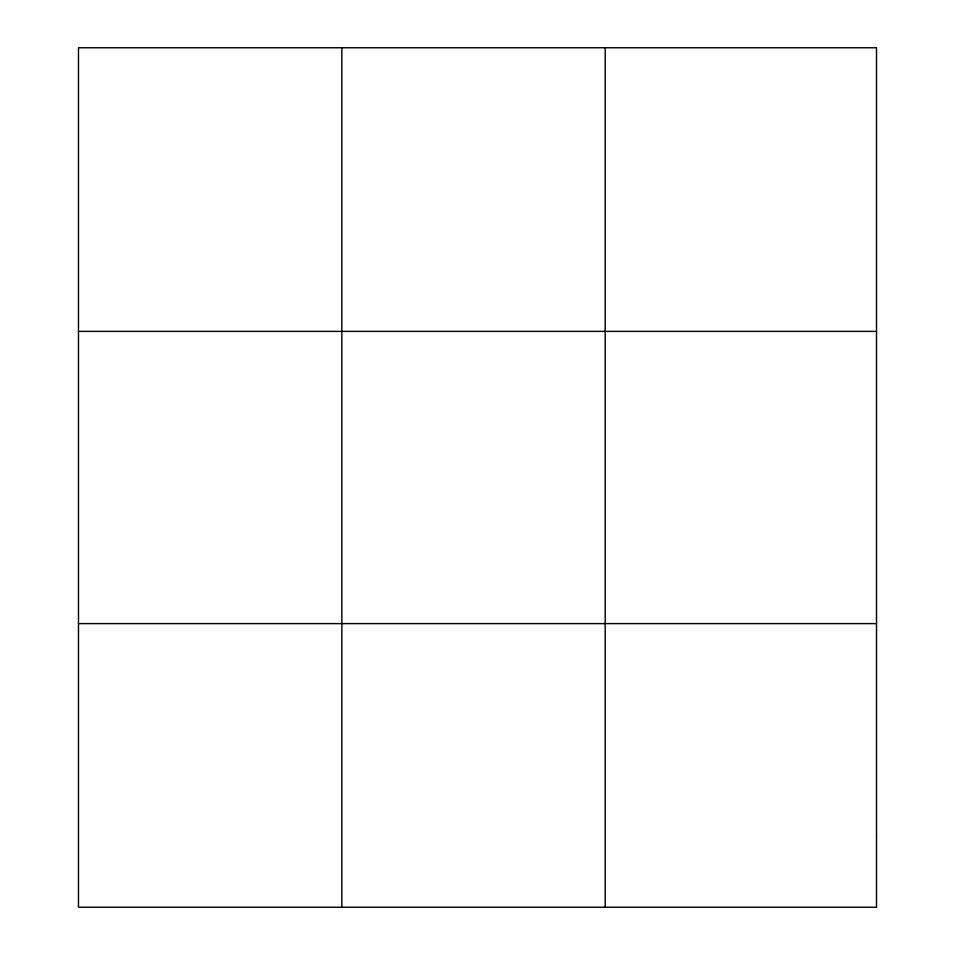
<?xml version="1.0" encoding="UTF-8"?>
<svg xmlns="http://www.w3.org/2000/svg" width="955" height="955" viewBox="0 0 955 955"><rect width="100%" height="100%" fill="white"/><g stroke="black" fill="none" stroke-linecap="round" stroke-linejoin="round"><path stroke-width="1.43" d="M341.842 907.25L341.842 47.75M605.183 907.25L605.183 47.75M78.489 331.385L876.511 331.385M78.489 623.615L876.511 623.615M876.511 836.341L876.511 907.25L78.489 907.25L78.489 47.75L876.511 47.75L876.511 836.341"/></g></svg>
